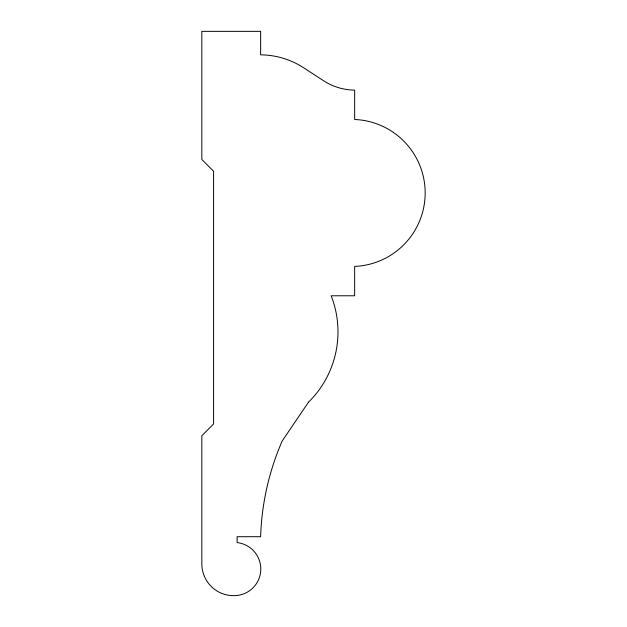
<?xml version="1.0" encoding="UTF-8"?>
<svg xmlns="http://www.w3.org/2000/svg" width="627" height="627" viewBox="0 0 627 627"><rect width="100%" height="100%" fill="white"/><g stroke="black" fill="none" stroke-linecap="round" stroke-linejoin="round"><path stroke-width="0.94" d="M308.492 402.197L282.228 440.922A259.5 259.5 0 0 0 260.636 536.704L237.131 536.704L237.131 542.582A26.608 26.608 0 0 1 237.131 595.47A31.789 31.789 0 0 1 201.831 563.877L201.831 435.734L213.58 423.985L213.58 171.242L201.831 159.485L201.831 31.35L260.636 31.35L260.636 54.855A79.731 79.731 0 0 1 303.539 67.724L323.548 80.726A58.178 58.178 0 0 0 354.655 90.116L354.655 119.491A73.516 73.516 0 0 1 425.169 192.944A73.516 73.516 0 0 1 354.655 266.397L354.655 295.779L331.15 295.779A98.611 98.611 0 0 1 308.492 402.197"/></g></svg>
